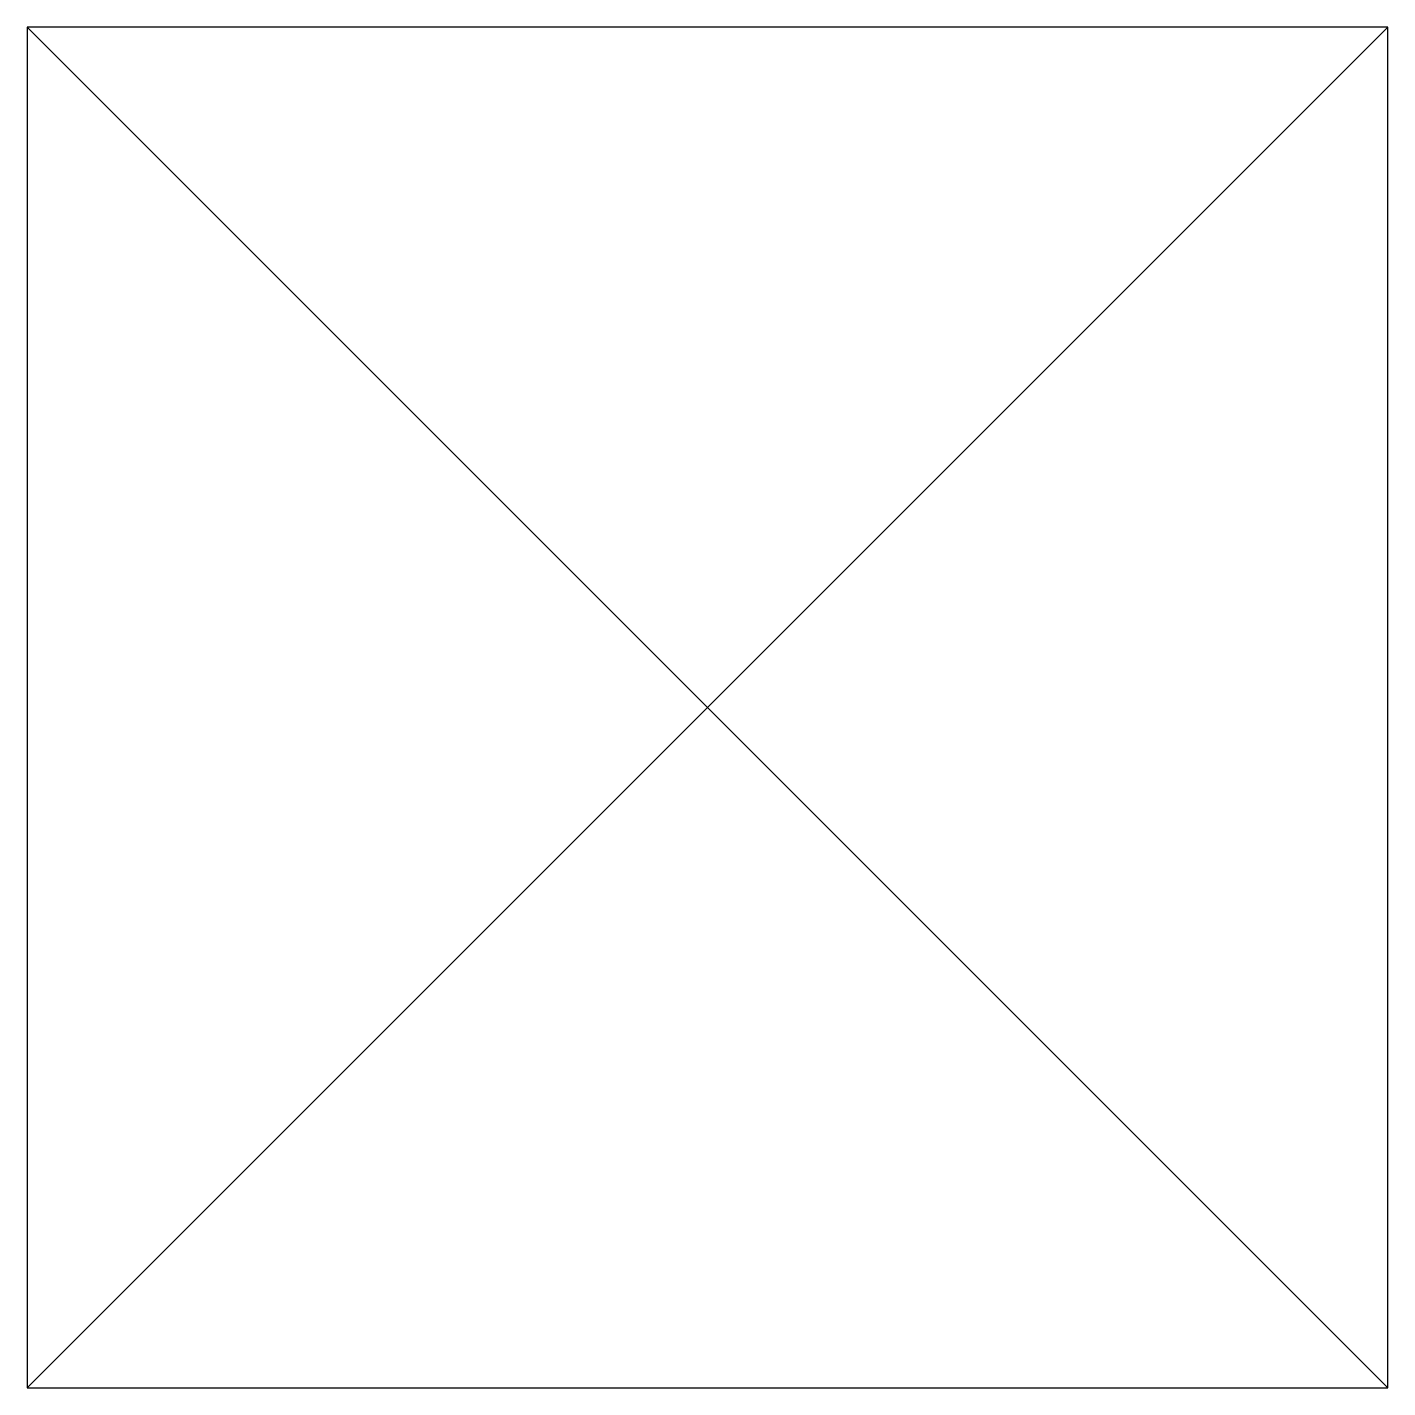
# Model space of a CAD drawing. Extents: x 0 to 40, y 0 to 40.
import ezdxf

# ---------------------------------------------------------------- set-up
doc = ezdxf.new("R2010")
doc.units = 0
doc.layers.add('GC', color=6, linetype='Continuous')

msp = doc.modelspace()

# ---------------------------------------------------------------- linework, layer by layer
at = {"layer": 'GC'}
for p, q in [((0, 0), (40, 40)), ((0, 40), (40, 0))]:
    msp.add_line(p, q, dxfattribs=at)
msp.add_lwpolyline([(0, 0), (40, 0), (40, 40), (0, 40)], close=True, dxfattribs=at)

doc.saveas('drawing.dxf')
